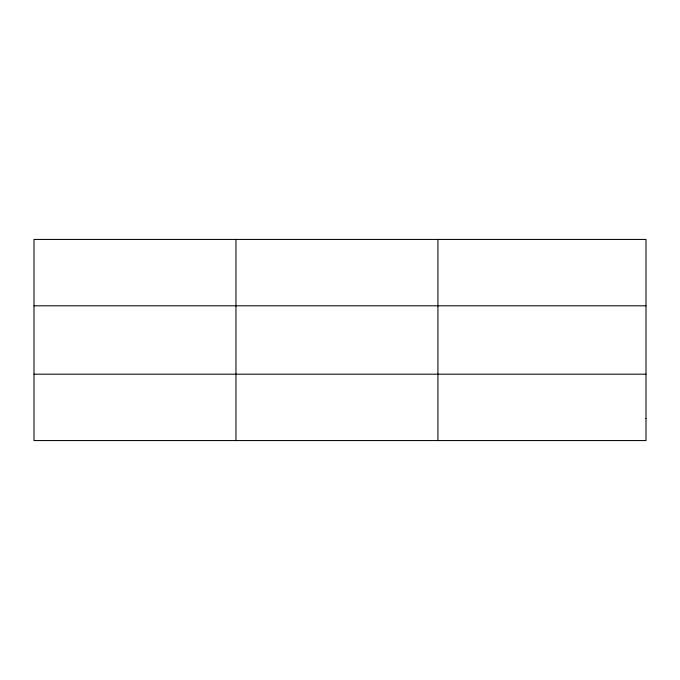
<?xml version="1.0" encoding="UTF-8"?>
<svg xmlns="http://www.w3.org/2000/svg" width="680" height="680" viewBox="0 0 680 680"><rect width="100%" height="100%" fill="white"/><g stroke="black" fill="none" stroke-linecap="round" stroke-linejoin="round"><path stroke-width="1.02" d="M235.96 440.563L235.96 239.436M437.92 440.563L437.92 239.436M34 305.804L646 305.804M34 374.195L646 374.195M646 418.438L646 440.563L34 440.563L34 239.436L646 239.436L646 418.438"/></g></svg>
